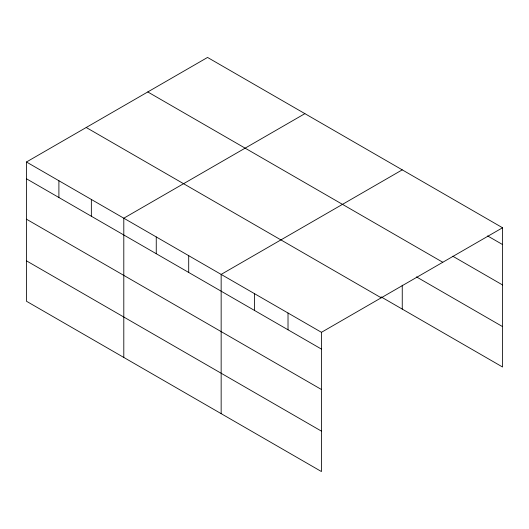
<?xml version="1.0" encoding="UTF-8"?>
<svg xmlns="http://www.w3.org/2000/svg" width="529" height="529" viewBox="0 0 529 529"><rect width="100%" height="100%" fill="white"/><g stroke="black" fill="none" stroke-linecap="round" stroke-linejoin="round"><path stroke-width="0.79" d="M26.45 162L321.453 332.318L321.453 471.557L26.45 301.239L26.45 162L207.547 57.443L502.55 227.761L502.55 367L381.085 296.875M304.896 113.649L123.799 218.199L123.799 357.445M402.252 169.855L221.155 274.406L221.155 413.652M321.453 332.318L502.55 227.761M487.612 235.921L502.55 244.543M452.758 256.208L502.55 284.952M147.783 91.947L442.786 262.265M416.475 276.898L502.55 326.591M86.214 127.496L381.217 297.814M26.45 178.776L321.453 349.1M26.45 219.191L321.453 389.509M26.45 260.823L321.453 431.148M402.252 285.177L402.252 309.095M288.021 313.016L288.021 329.792M254.588 293.707L254.588 310.49M188.701 255.672L188.701 272.455M156.253 236.939L156.253 253.722M91.352 199.466L91.352 216.249M58.898 180.733L58.898 197.515"/></g></svg>
